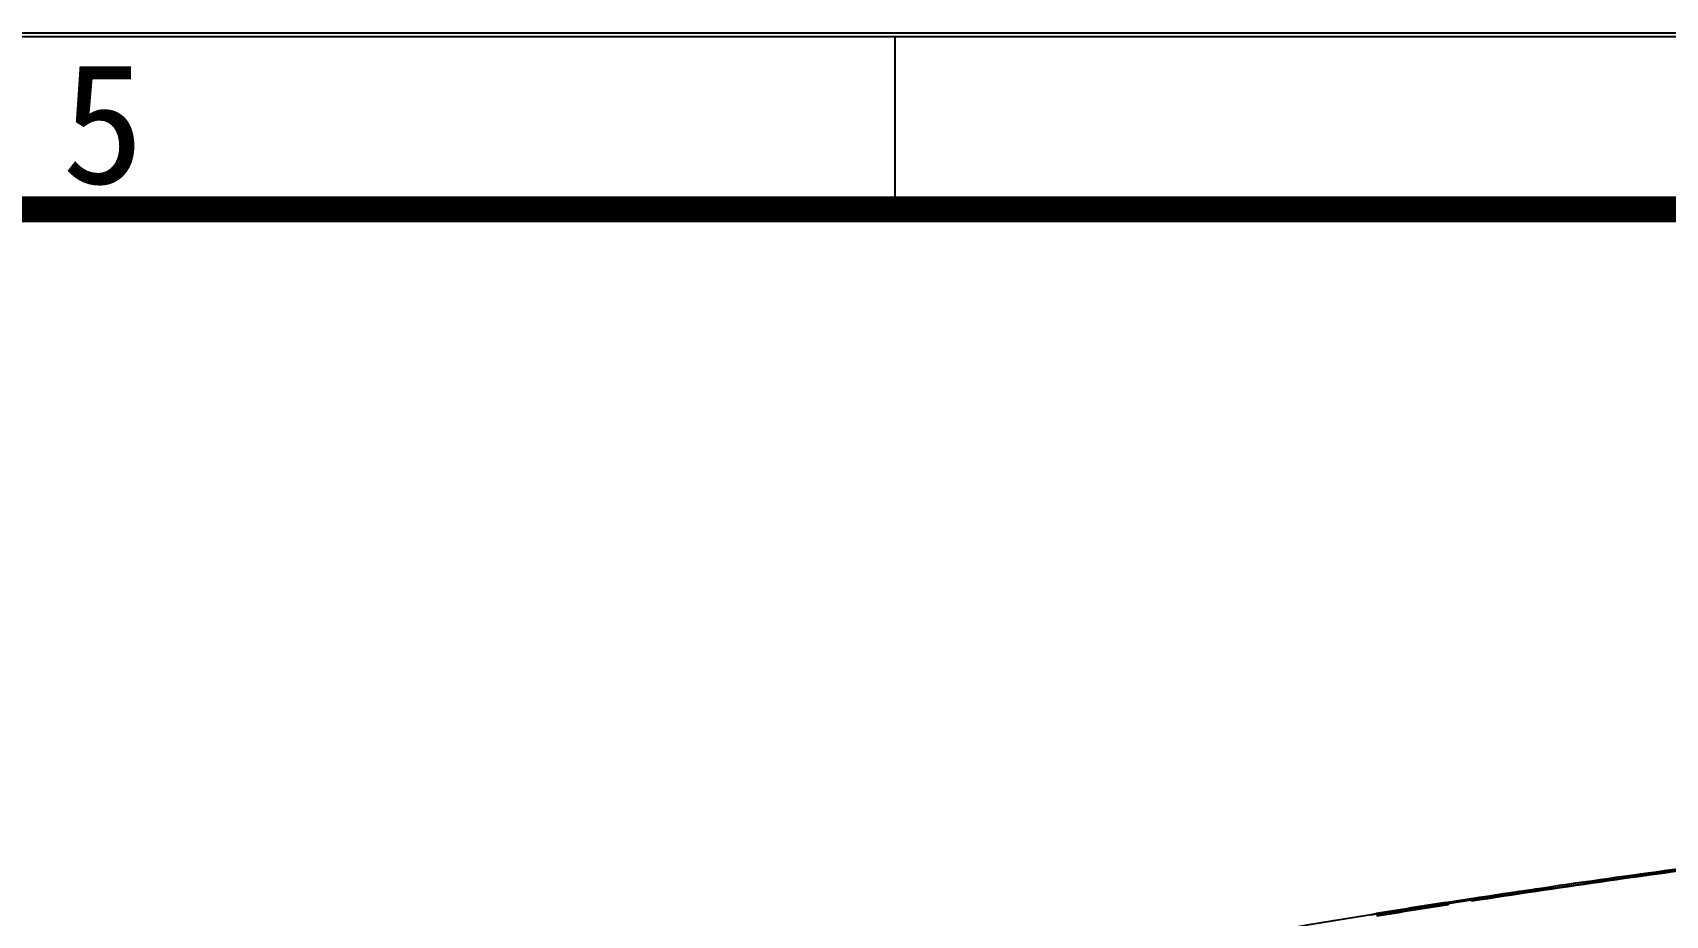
# Model space of a CAD drawing. Header units: millimetres. Extents: x 480 to 3134, y 272 to 1195.
# Drawn here: x 1157.8 to 1292.8, y 1055.1 to 1128 of the extents above; entities that cross this region are included whole.
import ezdxf

# ---------------------------------------------------------------- set-up
doc = ezdxf.new("R2010")
doc.units = ezdxf.units.MM
doc.styles.add('TEXTSTYLE_2', font='txt')

msp = doc.modelspace()

# ---------------------------------------------------------------- linework, layer by layer
at = {"color": 7, "linetype": 'Continuous'}
for p, q in [((480.13, 1128.01), (1678.95, 1128.01)), ((1274.62, 1056.13), (1274.71, 1056.15)), ((1274.62, 1056.14), (1274.7, 1056.15)), ((1274.83, 1055.95), (1274.66, 1055.92)), ((1276.64, 1056.42), (1274.71, 1056.12)), ((1274.75, 1056.03), (1274.8, 1056.02)), ((1274.79, 1056.17), (1276.72, 1056.47)), ((1276.72, 1056.33), (1274.79, 1056.03)), ((1274.79, 1056.16), (1275.53, 1056.28)), ((1274.79, 1056.03), (1274.83, 1055.95)), ((1275.53, 1056.28), (1276.73, 1056.46)), ((1276.76, 1056.25), (1276.72, 1056.33)), ((1268.43, 1055.16), (1268.85, 1055.23)), ((1268.44, 1055.13), (1268.87, 1055.2))]:
    msp.add_line(p, q, dxfattribs=at)
at = {"color": 2, "linetype": 'Continuous'}
msp.add_line((1678.46, 1127.67), (480.13, 1127.67), dxfattribs=at)
at = {"color": 1, "linetype": 'Continuous'}
msp.add_line((1229.09, 1113.41), (1229.09, 1127.67), dxfattribs=at)
at = {"color": 7, "linetype": 'Continuous', "const_width": 2.14}
msp.add_lwpolyline([(1664.19, 1113.41), (508.66, 1113.41)], dxfattribs=at)
at = {"color": 7, "linetype": 'Continuous'}
for points in [[(1363.21, 1063.44), (1349.08, 1063.61), (1332.04, 1062.85), (1314.14, 1061.28), (1295.41, 1059.04), (1276.75, 1056.34)], [(1274.75, 1056.03), (1272.95, 1055.75), (1268.88, 1055.09)]]:
    msp.add_lwpolyline(points, dxfattribs=at)
for centre, radius, start, end in [((1424.65, 91.77), 975.97, 98.84244, 99.18531), ((1421.87, 117.14), 950.26, 98.91183, 99.2636)]:
    msp.add_arc(centre, radius, start, end, dxfattribs=at)
for points, knots in [([(1276.72, 1056.47), (1283.81, 1057.55), (1298.06, 1059.59), (1319.59, 1062.04), (1341.33, 1063.64), (1355.93, 1063.8), (1363.23, 1063.5)], [0, 0, 0, 0, 0.247516, 0.496763, 0.747835, 1, 1, 1, 1]), ([(1363.21, 1063.36), (1359.56, 1063.52), (1352.25, 1063.63), (1337.68, 1063.24), (1319.59, 1061.88), (1298.08, 1059.39), (1283.84, 1057.34), (1276.76, 1056.25)], [0, 0, 0, 0, 0.126155, 0.252285, 0.503345, 0.752545, 1, 1, 1, 1]), ([(1274.71, 1056.12), (1274.71, 1056.12), (1274.68, 1056.1), (1274.68, 1056.07), (1274.67, 1056.05)], [0, 0, 0, 0, 0.168632, 1, 1, 1, 1]), ([(1274.8, 1056.02), (1274.79, 1056.03), (1274.77, 1056.07), (1274.75, 1056.11), (1274.73, 1056.12)], [0, 0, 0, 0, 0.338929, 1, 1, 1, 1]), ([(1276.64, 1056.42), (1276.65, 1056.42), (1276.69, 1056.41), (1276.71, 1056.36), (1276.72, 1056.33)], [0, 0, 0, 0, 0.149573, 1, 1, 1, 1]), ([(1164.7, 1011.63), (1164.77, 1013.29), (1165.48, 1016.74), (1168.22, 1021.51), (1172.37, 1025.81), (1177.62, 1029.64), (1183.69, 1033.05), (1190.34, 1036.08), (1197.41, 1038.8), (1207.31, 1042.11), (1220.16, 1045.65), (1235.98, 1049.26), (1252.11, 1052.41), (1262.97, 1054.27), (1268.43, 1055.16)], [0, 0, 0, 0, 0.042396, 0.087927, 0.138334, 0.193654, 0.252987, 0.315314, 0.379812, 0.445888, 0.581228, 0.719316, 0.8591, 1, 1, 1, 1])]:
    msp.add_open_spline(points, degree=3, knots=knots, dxfattribs=at)

# ---------------------------------------------------------------- texts
at = {"color": 1, "linetype": 'Continuous', "insert": (1163.63, 1125.53), "char_height": 9.99, "width": 9.9861, "attachment_point": 2, "style": 'TEXTSTYLE_2'}
msp.add_mtext('5', dxfattribs=at)

doc.saveas('drawing.dxf')
